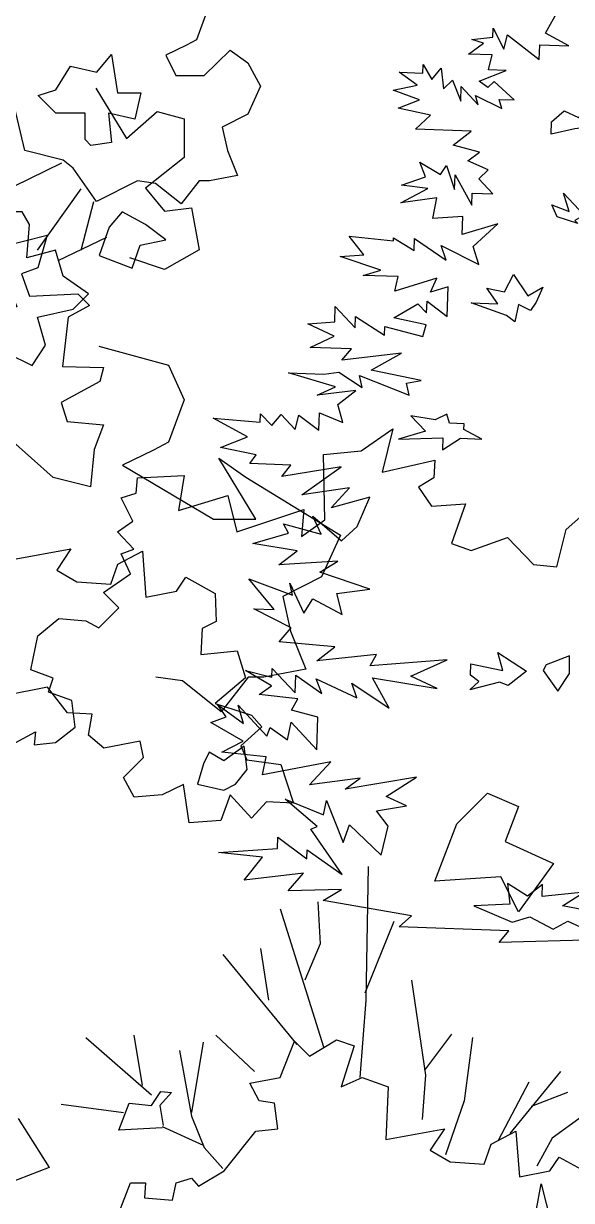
# Model space of a CAD drawing. Header units: inches. Extents: x 11.9 to 85.3, y 21.1 to 37.4.
# Drawn here: x 68.4255 to 68.6469, y 22.7204 to 23.1963 of the extents above; entities that cross this region are included whole.
import ezdxf

# ---------------------------------------------------------------- set-up
doc = ezdxf.new("R2010")
doc.units = ezdxf.units.IN
doc.header["$MEASUREMENT"] = 0
doc.layers.add('CAY', color=94, linetype='Continuous')
doc.layers.add('CAY-3', color=61, linetype='Continuous')

# ---------------------------------------------------------------- blocks, each defined once
blk = doc.blocks.new('A$C76451831')
at = {"layer": 'CAY'}
for p, q in [((5192.6, 1187), (5205.3, 1219.7)), ((5205.3, 1219.7), (5219, 1206)), ((5219, 1206), (5243.2, 1220.8)), ((5243.2, 1220.8), (5259.1, 1215.5)), ((5259.1, 1215.5), (5247.5, 1178.6)), ((5165.2, 1181.8), (5192.6, 1187)), ((5173.6, 1165.9), (5165.2, 1181.8)), ((5247.5, 1178.6), (5266.4, 1187)), ((5266.4, 1187), (5289.7, 1178.6)), ((5289.7, 1178.6), (5287.5, 1131.1)), ((5187.3, 1163.8), (5173.6, 1165.9)), ((5190.5, 1140.6), (5187.3, 1163.8)), ((4956.7, 1149.9), (4984.6, 1105.9)), ((5142, 1102.7), (5170.5, 1138.5)), ((5170.5, 1138.5), (5190.5, 1140.6)), ((5287.5, 1131.1), (5340.3, 1140.6)), ((5340.3, 1140.6), (5327.6, 1121.6)), ((5382.5, 1126.9), (5404.6, 1138.5)), ((5404.6, 1138.5), (5407.8, 1097.4)), ((5376.1, 1109), (5382.5, 1126.9)), ((5327.6, 1121.6), (5345.5, 1111.1)), ((5435.2, 1102.7), (5443.6, 1115.3)), ((5443.6, 1115.3), (5470, 1100.6)), ((4984.6, 1105.9), (4929.6, 1084.7)), ((5118.8, 1089), (5142, 1102.7)), ((5345.5, 1111.1), (5376.1, 1109)), ((5407.8, 1097.4), (5435.2, 1102.7)), ((5057.6, 1092.1), (5071.3, 1092.1)), ((5071.3, 1092.1), (5070.3, 1078.4)), ((5095.6, 1076.3), (5098.8, 1092.1)), ((5098.8, 1092.1), (5112.5, 1096.3)), ((5112.5, 1096.3), (5118.8, 1089)), ((5420.6, 1053.6), (5427.3, 1091)), ((5427.3, 1091), (5436.5, 1055.8)), ((5070.3, 1078.4), (5095.6, 1076.3)), ((5051.8, 851.9), (5042.4, 826.3)), ((5356.7, 832.4), (5368.3, 853.3)), ((5290.3, 826.5), (5309, 828.6)), ((5309, 828.6), (5309.3, 836.7)), ((5309.3, 836.7), (5319, 817.8)), ((5319, 817.8), (5322.2, 830.9)), ((5322.2, 830.9), (5350.9, 808.5)), ((5377.6, 820.8), (5356.7, 832.4)), ((5033.3, 821.6), (5014.8, 812.5)), ((5042.4, 826.3), (5033.3, 821.6)), ((5049.4, 794.1), (5072.6, 816.9)), ((5072.6, 816.9), (5088.7, 805.5)), ((5287.1, 813.5), (5300.6, 823.4)), ((5300.6, 823.4), (5290.3, 826.5)), ((5350.9, 808.5), (5351.3, 821.7)), ((5351.3, 821.7), (5377.6, 820.8)), ((5014.8, 812.5), (5023.9, 794.1)), ((5308.4, 812.7), (5287.1, 813.5)), ((5305.2, 799.3), (5308.4, 812.7)), ((5088.7, 805.5), (5100.1, 784.6)), ((5240.9, 785.6), (5224.9, 797.1)), ((5224.9, 797.1), (5246.2, 796.3)), ((5246.2, 796.3), (5246.5, 804)), ((5246.5, 804), (5254.2, 790.6)), ((5254.2, 790.6), (5262.7, 800.7)), ((5262.7, 800.7), (5264.7, 782.1)), ((5296.7, 789.1), (5321.1, 798.7)), ((5321.1, 798.7), (5305.2, 799.3)), ((5023.9, 794.1), (5049.4, 794.1)), ((5100.1, 784.6), (5088.7, 759.5)), ((5219.4, 781), (5240.9, 785.6)), ((5264.7, 782.1), (5272.7, 790)), ((5272.7, 790), (5280.2, 771.1)), ((5304.7, 783.4), (5296.7, 789.1)), ((5310.3, 788.7), (5304.7, 783.4)), ((5328.3, 772.2), (5310.3, 788.7)), ((4951.7, 782.9), (4979.4, 737.5)), ((5243.1, 772.4), (5219.4, 781)), ((5280.2, 771.1), (5280.7, 784.3)), ((5280.7, 784.3), (5296, 767.8)), ((5296, 767.8), (5293.5, 776.1)), ((5293.5, 776.1), (5317.1, 764.4)), ((4887.9, 726.8), (4878.5, 766.1)), ((5223.8, 764.9), (5243.1, 772.4)), ((5253, 758.5), (5223.8, 764.9)), ((5314.7, 772.6), (5328.3, 772.2)), ((5317.1, 764.4), (5314.7, 772.6)), ((4979.4, 737.5), (5007.1, 761.7)), ((5007.1, 761.7), (5031.3, 755.2)), ((5031.3, 755.2), (5031.3, 720.4)), ((5088.7, 759.5), (5065.6, 747.7)), ((5239.5, 745.8), (5253, 758.5)), ((5065.6, 747.7), (5070.3, 726.8)), ((5289.7, 744), (5239.5, 745.8)), ((5273.4, 731.5), (5289.7, 744)), ((4922.5, 717.8), (4887.9, 726.8)), ((5070.3, 726.8), (5079.3, 704)), ((5297.2, 725.2), (5273.4, 731.5)), ((5286.5, 717.4), (5297.2, 725.2)), ((4825.4, 669), (4921.3, 715.4)), ((4931.5, 710.7), (4922.5, 717.8)), ((4952.3, 680.8), (4931.5, 710.7)), ((5031.3, 720.4), (4996.5, 692.7)), ((5248.4, 702.9), (5243.4, 716.2)), ((5243.4, 716.2), (5262.1, 705.1)), ((5262.1, 705.1), (5267.3, 713.1)), ((5267.3, 713.1), (5274.7, 691.5)), ((5304.8, 709.1), (5286.5, 717.4)), ((5079.3, 704), (5054.2, 699.3)), ((5226.8, 695.5), (5248.4, 702.9)), ((5274.7, 691.5), (5275.2, 704.7)), ((5275.2, 704.7), (5290.1, 677.4)), ((5296.4, 701.2), (5304.8, 709.1)), ((5309, 687.6), (5296.4, 701.2)), ((4899.3, 636.8), (4938.6, 692.2)), ((4989.3, 699.3), (4952.3, 680.8)), ((5005.4, 696.9), (4989.3, 699.3)), ((4996.5, 692.7), (5013.6, 672)), ((5028.6, 678.5), (5005.4, 696.9)), ((5044.7, 699.3), (5028.6, 678.5)), ((5054.2, 699.3), (5044.7, 699.3)), ((5226.3, 679.6), (5250.7, 692.4)), ((5250.7, 692.4), (5226.8, 695.5)), ((4938.6, 636.8), (4950, 680.8)), ((5258.6, 683.9), (5226.3, 679.6)), ((5255.2, 665.5), (5258.6, 683.9)), ((5290.1, 677.4), (5290.5, 688.3)), ((5290.5, 688.3), (5309, 687.6)), ((5013.6, 672), (5037.8, 675)), ((5037.8, 675), (5044.9, 637.2)), ((5282, 667.2), (5255.2, 665.5)), ((5281.5, 650.9), (5282, 667.2)), ((5313.5, 660.7), (5281.5, 650.9)), ((5291.5, 640.2), (5313.5, 660.7)), ((4917.8, 627.7), (4961.8, 648.6)), ((5179.9, 649.5), (5219.6, 645.4)), ((5192.9, 632.7), (5179.9, 649.5)), ((5219.6, 645.4), (5219.7, 648.1)), ((5219.7, 648.1), (5238.4, 636.6)), ((5238.4, 636.6), (5238.7, 647.4)), ((5238.7, 647.4), (5267.1, 627.9)), ((5044.9, 637.2), (5013.6, 619.5)), ((5262.5, 641.2), (5296.4, 624.1)), ((5267.1, 627.9), (5262.5, 641.2)), ((5296.4, 624.1), (5291.5, 640.2)), ((5013.6, 619.5), (4982.4, 630.1)), ((5171.6, 631.2), (5192.9, 632.7)), ((5208.3, 619), (5171.6, 631.2)), ((5192.3, 614.2), (5208.3, 619)), ((5224, 613.1), (5192.3, 614.2)), ((5220.8, 600), (5224, 613.1)), ((5258.8, 611.8), (5220.8, 600)), ((5252.9, 598.9), (5258.8, 611.8)), ((5268.9, 603.8), (5252.9, 598.9)), ((5268, 577.1), (5268.9, 603.8)), ((5166.8, 572.4), (5167.3, 586)), ((5167.3, 586), (5185.2, 566.8)), ((5219.9, 576), (5241.7, 588.4)), ((5241.7, 588.4), (5249.5, 580.4)), ((5249.5, 580.4), (5249.9, 590.8)), ((5249.9, 590.8), (5268, 577.1)), ((5185.2, 566.8), (5185.5, 577.2)), ((5185.5, 577.2), (5211.7, 560.4)), ((5249.2, 569.6), (5219.9, 576)), ((5142.7, 570.6), (5166.8, 572.4)), ((5166.3, 559.3), (5142.7, 570.6)), ((5211.7, 560.4), (5212, 568.1)), ((5212, 568.1), (5246.1, 559.2)), ((5246.1, 559.2), (5249.2, 569.6)), ((5144.7, 549.2), (5166.3, 559.3)), ((5181.8, 547.9), (5144.7, 549.2)), ((5173.3, 537.8), (5181.8, 547.9)), ((5227, 544), (5173.3, 537.8)), ((5199.7, 528.7), (5227, 544)), ((5125.3, 526.3), (5157, 525.2)), ((5167.5, 513.9), (5125.3, 526.3)), ((5157, 525.2), (5170.6, 527)), ((5170.6, 527), (5191.5, 513.1)), ((5189.1, 524.1), (5233.8, 506.2)), ((5191.5, 513.1), (5189.1, 524.1)), ((5244.7, 519.4), (5199.7, 528.7)), ((5150.9, 506.4), (5167.5, 513.9)), ((5185.9, 510.6), (5150.9, 506.4)), ((5169.6, 498), (5185.9, 510.6)), ((5231.5, 517.1), (5244.7, 519.4)), ((5233.8, 506.2), (5231.5, 517.1)), ((5099.7, 481.8), (5100, 489.5)), ((5100, 489.5), (5110.1, 478.8)), ((5110.1, 478.8), (5118.6, 488.9)), ((5118.6, 488.9), (5131.2, 475.3)), ((5131.2, 475.3), (5134.4, 488.3)), ((5134.4, 488.3), (5152.5, 474.6)), ((5152.5, 474.6), (5153.1, 490.4)), ((5153.1, 490.4), (5174, 481.5)), ((5174, 481.5), (5169.6, 498)), ((5057.3, 485.6), (5099.7, 481.8)), ((5088.4, 468.6), (5057.3, 485.6)), ((5064.1, 459.1), (5088.4, 468.6)), ((5096, 452.5), (5064.1, 459.1)), ((5062.5, 449.6), (5086.7, 432.5)), ((5090.3, 444.6), (5096, 452.5)), ((5127.4, 443.3), (5090.3, 444.6)), ((5119.3, 433.1), (5127.4, 443.3)), ((5172.7, 441.7), (5119.3, 433.1)), ((5137.3, 416.6), (5172.7, 441.7)), ((5180.2, 422.8), (5137.3, 416.6)), ((5163.7, 404.8), (5180.2, 422.8)), ((5198.4, 414.5), (5163.7, 404.8)), ((5187.1, 388.1), (5198.4, 414.5)), ((5154.7, 381.1), (5147.1, 397.2)), ((5147.1, 397.2), (5173, 375)), ((5093.2, 372.8), (5125.3, 382.1)), ((5120.6, 390.5), (5154.7, 381.1)), ((5125.3, 382.1), (5120.6, 390.5)), ((5173, 375), (5187.1, 388.1)), ((5132.9, 366), (5093.2, 372.8)), ((5171.9, 380.3), (5154.8, 342.6)), ((5116.6, 353.4), (5132.9, 366)), ((5169.7, 356.6), (5116.6, 353.4)), ((5153.5, 346.7), (5169.7, 356.6)), ((5112.4, 313.2), (5089.4, 340.8)), ((5089.4, 340.8), (5128.7, 326.2)), ((5154.8, 342.6), (5120.1, 324.9)), ((5198.3, 331.5), (5153.5, 346.7)), ((5126.4, 336.8), (5139.1, 310)), ((5128.7, 326.2), (5126.4, 336.8)), ((5168.7, 327.6), (5198.3, 331.5)), ((5120.1, 324.9), (5127.1, 293.6)), ((5139.1, 310), (5147.2, 322.9)), ((5147.2, 322.9), (5173.5, 308.8)), ((5173.5, 308.8), (5168.7, 327.6)), ((5093.9, 313.9), (5112.4, 313.2)), ((5127.7, 296.8), (5093.9, 313.9)), ((5116.8, 284), (5127.7, 296.8)), ((5127.1, 293.6), (5140.7, 259.4)), ((5167, 279.6), (5116.8, 284)), ((5150.7, 267), (5167, 279.6)), ((5204.4, 272.8), (5150.7, 267)), ((5198.6, 262.6), (5204.4, 272.8)), ((5268.1, 267.9), (5198.6, 262.6)), ((5235.4, 253.2), (5268.1, 267.9)), ((5110, 244.4), (5086.5, 258.4)), ((5086.5, 258.4), (5110.3, 252.1)), ((5140.7, 259.4), (5103, 252.3)), ((5110.3, 252.1), (5110.6, 260.2)), ((5110.6, 260.2), (5131.1, 238.2)), ((5029.8, 248.8), (5005.7, 252.3)), ((5064.6, 221), (5029.8, 248.8)), ((5088.8, 252.3), (5064.6, 221)), ((5103, 252.3), (5088.8, 252.3)), ((5098.9, 236.6), (5110, 244.4)), ((5131.1, 238.2), (5131.7, 254.1)), ((5131.7, 254.1), (5155.1, 237.4)), ((5155.1, 237.4), (5150.1, 250.7)), ((5150.1, 250.7), (5186.7, 233.6)), ((5186.7, 233.6), (5182.2, 246.9)), ((5182.2, 246.9), (5215.8, 224.4)), ((5200.9, 251.6), (5259, 241.9)), ((5215.8, 224.4), (5200.9, 251.6)), ((5259, 241.9), (5235.4, 253.2)), ((5133.6, 232.7), (5098.9, 236.6)), ((5069.2, 216.4), (5061.4, 227.5)), ((5061.4, 227.5), (5084.8, 210.4)), ((5080, 226.9), (5105.7, 199.2)), ((5084.8, 210.4), (5080, 226.9)), ((5127.8, 222.5), (5133.6, 232.7)), ((5055.4, 211.4), (5069.2, 216.4)), ((5151.6, 216.2), (5127.8, 222.5)), ((5150.6, 186.8), (5151.6, 216.2)), ((5084.3, 194.5), (5055.4, 211.4)), ((5105.7, 199.2), (5108.7, 206.8)), ((5108.7, 206.8), (5124.2, 195.8)), ((5124.2, 195.8), (5127.5, 211.6)), ((5127.5, 211.6), (5150.6, 186.8)), ((5065.3, 184.8), (5084.3, 194.5)), ((5105.1, 180.6), (5065.3, 184.8)), ((5101.8, 164.4), (5105.1, 180.6)), ((5163.4, 175.9), (5101.8, 164.4)), ((5144.1, 155.3), (5163.4, 175.9)), ((5189.6, 161.4), (5144.1, 155.3)), ((5240.4, 162.3), (5176.1, 151.4)), ((5176.1, 151.4), (5189.6, 161.4)), ((5213, 144.7), (5240.4, 162.3)), ((5150.9, 117.8), (5122.3, 142.4)), ((5122.3, 142.4), (5156.7, 128.1)), ((5156.7, 128.1), (5159.4, 141.1)), ((5159.4, 141.1), (5174.4, 103.4)), ((5231.3, 136.3), (5213, 144.7)), ((5204.4, 131.8), (5231.3, 136.3)), ((5214.8, 117.9), (5204.4, 131.8)), ((5145.4, 115.3), (5150.9, 117.8)), ((5174.4, 103.4), (5180, 119.1)), ((5180, 119.1), (5208.5, 91.8)), ((5208.5, 91.8), (5214.8, 117.9)), ((5115.3, 97.8), (5115.7, 108.2)), ((5115.7, 108.2), (5141.7, 88.7)), ((5173.4, 74.4), (5145.4, 115.3)), ((5062.2, 94.2), (5115.3, 97.8)), ((5141.7, 88.7), (5142, 96.8)), ((5142, 96.8), (5173.4, 74.4)), ((5101.9, 90.1), (5062.2, 94.2)), ((5085.3, 69.4), (5101.9, 90.1)), ((5138.6, 75.7), (5085.3, 69.4)), ((5124.9, 59.8), (5138.6, 75.7)), ((5172.9, 60.9), (5124.9, 59.8)), ((5156.3, 51), (5172.9, 60.9)), ((5236, 37.4), (5156.3, 51)), ((5224.8, 27.3), (5236, 37.4)), ((5323.5, 23.9), (5224.8, 27.3)), ((5314.9, 13.3), (5323.5, 23.9)), ((5402.9, 15.7), (5314.9, 13.3))]:
    blk.add_line(p, q, dxfattribs=at)
for points in [[(4944.8, 1936.1), (4982.8, 1945.6), (4974.3, 1916.1), (4959.6, 1910.8), (4966.9, 1890.8), (5010.2, 1892.9), (5020.7, 1882.3), (5001.7, 1871.8), (4996.5, 1827.5), (5033.4, 1826.4), (5030.2, 1813.8), (4995.4, 1794.8), (5000.7, 1777.9), (5033.4, 1774.7), (5024.9, 1752.6), (5021.8, 1718.9), (4988, 1727.3), (4949, 1762.1)], [(4942.7, 1482.3), (4972.2, 1498.2), (4971.1, 1486.6), (4990.1, 1488.7), (5008, 1502.4), (5004.9, 1526.6), (4983.8, 1534), (4988, 1546.7), (4968, 1554.1), (4974.3, 1584.7), (4993.3, 1600.5), (5017.5, 1598.4), (5029.1, 1592), (5047.1, 1610), (5033.4, 1623.7), (5057.6, 1640.6), (5049.2, 1658.5), (5060.8, 1662.7), (5046, 1678.5), (5059.7, 1688), (5049.2, 1709.1), (5062.9, 1713.3), (5063.9, 1727), (5106.1, 1729.1), (5100.9, 1697.5), (5145.2, 1711.2), (5153.6, 1678.5), (5213.7, 1698.6), (5211.6, 1674.3), (5232.7, 1689.1), (5231.6, 1748.1), (5265.4, 1751.3), (5293.9, 1771.3), (5284.4, 1732.3), (5331.8, 1742.9), (5330.8, 1727), (5317.1, 1718.6), (5328.7, 1701.7), (5359.3, 1703.8), (5346.6, 1668), (5364.5, 1661.6), (5397.2, 1673.2), (5420.4, 1649), (5441.5, 1646.9), (5450, 1680.6), (5478.4, 1705.9)], [(5271.7, 1376.9), (5269.6, 1256.6), (5264.3, 1187)], [(5192.6, 1338.9), (5231.6, 1214.5)], [(5226.4, 1345.2), (5228.5, 1307.3), (5214.8, 1274.6)], [(5294.9, 1327.3), (5268.6, 1263)], [(5140.9, 1297.8), (5207.4, 1216.6)], [(5174.7, 1303.1), (5182.1, 1256.6)], [(5310.7, 1274.6), (5323.4, 1189.1), (5320.2, 1149.1)], [(5017.5, 1222.9), (5076.6, 1171.2)], [(5060.8, 1225), (5068.2, 1179.7)], [(5134.6, 1225), (5169.4, 1192.3)], [(5346.6, 1226.1), (5322.3, 1193.4)], [(5365.6, 1222.9), (5358.2, 1165.9), (5341.3, 1117.4)], [(5101.9, 1211.3), (5112.5, 1152.2), (5124.1, 1123.8), (5140.9, 1104.8)], [(5123, 1218.7), (5112.5, 1155.4)], [(5444.7, 1192.3), (5399.3, 1136.4)], [(5416.2, 1182.8), (5388.8, 1130.1)], [(5497.4, 1179.7), (5464.7, 1152.2), (5437.3, 1132.2), (5423.6, 1106.9)], [(5086.1, 1141.7), (5047.1, 1139.6), (5056.6, 1163.8), (5076.6, 1161.7), (5085, 1174.4), (5094.5, 1173.3), (5084, 1161.7), (5087.2, 1143.8)], [(5451, 1173.3), (5418.3, 1160.7)], [(4995.4, 1162.8), (5051.3, 1155.4)], [(5086.1, 1142.7), (5123, 1125.9)], [(5144.1, 974), (5144.1, 975), (5124.1, 1009.8), (5146.2, 1019.3), (5156.8, 1043.6), (5150.4, 1063.6), (5127.2, 1061.5), (5123, 1037.3), (5106.1, 1040.4), (5087.2, 1027.8), (5074.5, 1033.1), (5078.7, 1051), (5052.3, 1041.5), (5041.8, 1051), (5057.6, 1092.1)]]:
    blk.add_lwpolyline(points, dxfattribs=at)
for points in [[(5431.9, 1558.7), (5429.3, 1553.4), (5442.5, 1535), (5453, 1550.8), (5453, 1566.7)], [(5162.8, 1464.3), (5160.2, 1485.4), (5141.7, 1472.2), (5128.5, 1480.1), (5123.3, 1469.6), (5118, 1451.1), (5141.7, 1445.8), (5152.3, 1451.1)], [(5351.5, 1415.3), (5379.2, 1443), (5406.9, 1431.1), (5395, 1399.4), (5438.6, 1379.6), (5406.9, 1336.1), (5391, 1367.8), (5331.7, 1363.8)], [(4915.7, 781.4), (4928.9, 802.5), (4952.7, 797.2), (4965.9, 813), (4971.2, 778.7), (4992.3, 778.7), (4987, 755), (4963.2, 760.2), (4965.9, 733.8), (4947.4, 731.2), (4942.1, 736.5), (4942.1, 760.2), (4915.7, 760.2), (4899.9, 776.1)], [(5401.5, 740.1), (5393.8, 740.4), (5399.1, 748.4), (5383.1, 746.2), (5361.7, 741.5), (5362, 752.4), (5373.3, 762.4), (5386.2, 756.5), (5399.7, 766.9)], [(5385.6, 660.9), (5367.2, 667), (5362.2, 677.6), (5377.8, 671.6), (5372.9, 688.1), (5391.3, 668.4), (5383, 663.7)], [(4892.2, 660), (4885.5, 671.4), (4869.4, 671.4), (4869.4, 643.8), (4852.9, 632), (4836.8, 636.8), (4843.9, 609.2), (4871.4, 606.9), (4880.8, 586), (4862.3, 574.6), (4862.3, 553.8), (4871.4, 544.4), (4894.6, 533), (4906.4, 551.4), (4899.3, 576.6), (4931.5, 583.7), (4945.3, 597.4), (4922.5, 613.6), (4915.4, 636.8), (4889.8, 630.1)], [(4975.5, 671.4), (4963.7, 657.6), (4954.7, 632), (4984.6, 620.6), (4991.7, 641.5), (5014.8, 646.2), (4996.4, 660)], [(5321.5, 577.9), (5289.7, 589.5), (5313.7, 588.6), (5303.8, 602.6), (5319.5, 599.3), (5327.8, 614.9), (5340.7, 595.8), (5354.1, 603.5), (5348.2, 590.1), (5343, 582.6), (5332.3, 588), (5329, 572.2)], [(5270.1, 480.9), (5267.7, 489.1), (5257.1, 484.1), (5235.4, 487.5), (5248.5, 473.9), (5224.3, 466.6), (5264.2, 467.9), (5263.8, 457.1), (5280, 467.4), (5299.1, 466.7), (5283, 475.4), (5283.2, 480.4)], [(5288.9, 254), (5289.3, 264.4), (5318.1, 258.4), (5313.6, 274.5), (5339.3, 257.7), (5323, 244.7), (5315, 247.7), (5288.4, 240.9), (5296.4, 248.3)], [(5395.1, 24.1), (5390.7, 42.8), (5371.8, 46.2), (5391.3, 58.7), (5353.5, 54.6), (5353.9, 65.4), (5340.4, 55), (5322.2, 66.5), (5324.3, 47.9), (5292.1, 46.3), (5326.4, 31.5), (5342.5, 36.4), (5363.4, 25.2), (5376.8, 32.4)]]:
    blk.add_lwpolyline(points, close=True, dxfattribs=at)
at = {"layer": 'CAY-3'}
for p, q in [((4954.6, 550.5), (5017.1, 533.4)), ((5017.1, 533.4), (5031.3, 502.1)), ((5031.3, 502.1), (5017.1, 463.8)), ((5003.6, 456.7), (4975.9, 443.1)), ((5017.1, 463.8), (5003.6, 456.7)), ((5095.9, 394.5), (5062.5, 449.6)), ((4975.9, 443.1), (5057.6, 394.5)), ((5086.7, 432.5), (5171.9, 380.3)), ((5057.6, 394.5), (5095.9, 394.5))]:
    blk.add_line(p, q, dxfattribs=at)
blk.add_lwpolyline([(4876.6, 358.2), (4929.4, 367.7), (4916.7, 348.7), (4934.6, 338.2), (4965.2, 336), (4971.6, 354), (4993.7, 365.6), (4996.9, 324.4), (5024.3, 329.7), (5032.7, 342.4), (5059.1, 327.6), (5060.2, 302.3), (5047.5, 296), (5046.4, 272.8), (5079.1, 275.9), (5086.5, 251.7), (5059.1, 228.5), (5091.8, 217.9), (5101.3, 207.4), (5082.3, 190.5), (5087.6, 177.8), (5118.2, 173.6), (5129.8, 138.8), (5105.5, 139.9), (5091.8, 125.1), (5072.8, 146.2), (5064.4, 123), (5035.9, 120.9), (5030.6, 155.7), (5011.6, 146.2), (4986.3, 144.1), (4976.8, 162), (4994.8, 179.9), (4991.6, 194.7), (4958.9, 188.4), (4945.2, 200), (4948.4, 219), (4926.2, 220), (4908.3, 243.2), (4870.3, 235.8)], dxfattribs=at)

msp = doc.modelspace()

# ---------------------------------------------------------------- block references
at = {"layer": 'CAY', "xscale": 0.0004489089019145984, "yscale": 0.0004489089019145984, "zscale": 0.0004489089019145984}
for p in [(66.23183, 22.81876), (66.19827, 22.2373)]:
    msp.add_blockref('A$C76451831', p, dxfattribs=at)

doc.saveas('drawing.dxf')
